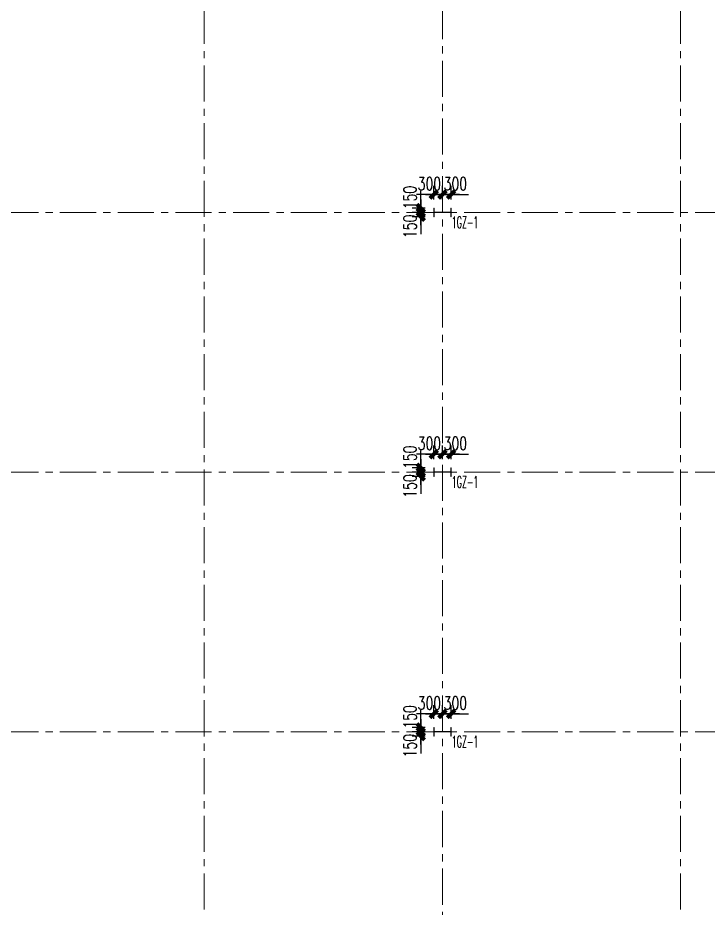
# Model space of a CAD drawing. Extents: x -1201378 to 2367219, y -619313 to 244905.
# Drawn here: x 119930 to 143847, y 149537 to 180395 of the extents above; entities that cross this region are included whole.
import ezdxf
from ezdxf.enums import TextEntityAlignment as Align

# ---------------------------------------------------------------- set-up
doc = ezdxf.new("R2010")
doc.units = 0
doc.header["$LTSCALE"] = 1000
doc.linetypes.add('CENTER', pattern=[2, 1.25, -0.25, 0.25, -0.25])
doc.layers.get('0').update_dxf_attribs({"linetype": 'CONTINUOUS'})
doc.layers.get('Defpoints').update_dxf_attribs({"linetype": 'CONTINUOUS'})
for name, color, linetype, lineweight in [('S-axis', 111, 'CONTINUOUS', 0), ('S-col', 2, 'CONTINUOUS', 0), ('S-dote', 5, 'CENTER', 0)]:
    doc.layers.add(name, color=color, linetype=linetype, lineweight=lineweight)
doc.layers.add('S-DIMZ', color=115, linetype='CONTINUOUS')
doc.layers.add('S-SGJ', color=21, linetype='CONTINUOUS')
doc.styles.add('SS1', font='tj-romans1.shx', dxfattribs={"width": 0.7, "bigfont": 'tj-hztxt1.shx'})
doc.dimstyles.new('S-150-ARCHI', dxfattribs={"dimscale": 150, "dimtxt": 3, "dimasz": 2, "dimexe": 2, "dimexo": 2, "dimgap": 1, "dimtad": 1, "dimdec": 0, "dimzin": 0, "dimdsep": 46, "dimtxsty": 'SS1', "dimblk1": 'TT', "dimblk2": 'TT', "dimsah": 1, "dimcen": 1, "dimclrd": 256, "dimclre": 256, "dimclrt": 256, "dimadec": 0, "dimazin": 0, "dimtfac": 1, "dimtdec": 0, "dimtix": 1, "dimtmove": 2, "dimatfit": 0, "dimldrblk": 'TT', "dimfxl": 2, "dimtolj": 1, "dimtzin": 0, "dimarcsym": 0})

# ---------------------------------------------------------------- blocks, each defined once
blk = doc.blocks.new('_FZH')
at = {"layer": 'S-col'}
blk.add_lwpolyline([(-0.375, -0.188), (-0.375, 0.187), (-0.36, 0.187), (-0.36, 0.005), (0.36, 0.005), (0.36, 0.187), (0.375, 0.187), (0.375, -0.188), (0.36, -0.188), (0.36, -0.005), (-0.36, -0.005), (-0.36, -0.188)], close=True, dxfattribs=at)
blk = doc.blocks.new('w4234324')
at = {"layer": 'S-col', "xscale": 800.0000000000005, "yscale": 800.0000000000005, "zscale": 800.0000000000005}
for p in [(-210454, 777820), (-210454, 768820), (-210454, 759820)]:
    blk.add_blockref('_FZH', p, dxfattribs=at)
blk = doc.blocks.new('1#轴网')
at = {"layer": 'S-dote'}
for p, q in [((-173608.5, 18867), (-173608.5, 124689.3)), ((-165358.5, 19033.1), (-165358.5, 124689.3)), ((-157108.5, 18867), (-157108.5, 124689.3)), ((-99358.5, 61027), (-216950.7, 61027)), ((-99358.5, 52027), (-216950.7, 52027)), ((-99358.5, 43027), (-216950.7, 43027))]:
    blk.add_line(p, q, dxfattribs=at)
blk = doc.blocks.new('TT')
blk.add_line((-0.97, 0), (0.97, 0))
at = {"const_width": 0.45}
blk.add_lwpolyline([(-0.44, -0.44), (0.44, 0.44)], dxfattribs=at)
blk = doc.blocks.new('*D4947')
at = {"layer": 'Defpoints', "color": 0, "transparency": 16777216}
for p in [(133890, 155652), (134342, 155652), (134342, 155502)]:
    blk.add_point(p, dxfattribs=at)
at = {"layer": 'S-DIMZ', "lineweight": -2, "transparency": 16777216}
for p, q in [((133890, 155952), (133890, 156252)), ((134042, 155652), (133590, 155652)), ((133890, 155502), (133890, 155652)), ((134042, 155502), (133590, 155502)), ((133890, 155202), (133890, 154902))]:
    blk.add_line(p, q, dxfattribs=at)
at = {"layer": 'S-DIMZ', "lineweight": -2, "transparency": 16777216, "xscale": 300, "yscale": 300, "zscale": 300}
for p, rotation in [((133890, 155652), 270), ((133890, 155502), 90)]:
    blk.add_blockref('TT', p, dxfattribs=dict(at, rotation=rotation))
at = {"layer": 'S-DIMZ', "transparency": 16777216, "insert": (133515, 155168), "char_height": 450, "attachment_point": 5, "rotation": 90, "style": 'SS1'}
blk.add_mtext('\\A1;150', dxfattribs=at)
blk = doc.blocks.new('*D4948')
at = {"layer": 'Defpoints', "color": 0, "transparency": 16777216}
for p in [(133890, 155802), (134342, 155802), (134342, 155652)]:
    blk.add_point(p, dxfattribs=at)
at = {"layer": 'S-DIMZ', "lineweight": -2, "transparency": 16777216}
for p, q in [((133890, 156102), (133890, 156402)), ((134042, 155802), (133590, 155802)), ((134042, 155652), (133590, 155652)), ((133890, 155652), (133890, 155802)), ((133890, 155352), (133890, 155052))]:
    blk.add_line(p, q, dxfattribs=at)
at = {"layer": 'S-DIMZ', "lineweight": -2, "transparency": 16777216, "xscale": 300, "yscale": 300, "zscale": 300}
for p, rotation in [((133890, 155802), 270), ((133890, 155652), 90)]:
    blk.add_blockref('TT', p, dxfattribs=dict(at, rotation=rotation))
at = {"layer": 'S-DIMZ', "transparency": 16777216, "insert": (133515, 156167), "char_height": 450, "attachment_point": 5, "rotation": 90, "style": 'SS1'}
blk.add_mtext('\\A1;150', dxfattribs=at)
blk = doc.blocks.new('*D4949')
at = {"layer": 'Defpoints', "color": 0, "transparency": 16777216}
for p in [(134642, 156270), (134342, 155802), (134642, 155802)]:
    blk.add_point(p, dxfattribs=at)
at = {"layer": 'S-DIMZ', "lineweight": -2, "transparency": 16777216}
for p, q in [((134342, 156102), (134342, 156570)), ((134642, 156102), (134642, 156570)), ((134042, 156270), (133742, 156270)), ((134342, 156270), (134642, 156270)), ((134942, 156270), (135242, 156270))]:
    blk.add_line(p, q, dxfattribs=at)
at = {"layer": 'S-DIMZ', "lineweight": -2, "transparency": 16777216, "xscale": 300, "yscale": 300, "zscale": 300}
blk.add_blockref('TT', (134342, 156270), dxfattribs=at)
at = {"layer": 'S-DIMZ', "lineweight": -2, "transparency": 16777216, "xscale": 300, "yscale": 300, "zscale": 300, "rotation": 180}
blk.add_blockref('TT', (134642, 156270), dxfattribs=at)
at = {"layer": 'S-DIMZ', "transparency": 16777216, "insert": (134189, 156645), "char_height": 450, "attachment_point": 5, "style": 'SS1'}
blk.add_mtext('\\A1;300', dxfattribs=at)
blk = doc.blocks.new('*D4950')
at = {"layer": 'Defpoints', "color": 0, "transparency": 16777216}
for p in [(134942, 156270), (134642, 155802), (134942, 155802)]:
    blk.add_point(p, dxfattribs=at)
at = {"layer": 'S-DIMZ', "lineweight": -2, "transparency": 16777216}
for p, q in [((134642, 156102), (134642, 156570)), ((134942, 156102), (134942, 156570)), ((134342, 156270), (134042, 156270)), ((134642, 156270), (134942, 156270)), ((135242, 156270), (135542, 156270))]:
    blk.add_line(p, q, dxfattribs=at)
at = {"layer": 'S-DIMZ', "lineweight": -2, "transparency": 16777216, "xscale": 300, "yscale": 300, "zscale": 300}
blk.add_blockref('TT', (134642, 156270), dxfattribs=at)
at = {"layer": 'S-DIMZ', "lineweight": -2, "transparency": 16777216, "xscale": 300, "yscale": 300, "zscale": 300, "rotation": 180}
blk.add_blockref('TT', (134942, 156270), dxfattribs=at)
at = {"layer": 'S-DIMZ', "transparency": 16777216, "insert": (135089, 156645), "char_height": 450, "attachment_point": 5, "style": 'SS1'}
blk.add_mtext('\\A1;300', dxfattribs=at)
blk = doc.blocks.new('*D4927')
at = {"layer": 'Defpoints', "color": 0, "transparency": 16777216}
for p in [(133890, 164652), (134342, 164652), (134342, 164502)]:
    blk.add_point(p, dxfattribs=at)
at = {"layer": 'S-DIMZ', "lineweight": -2, "transparency": 16777216}
for p, q in [((133890, 164952), (133890, 165252)), ((134042, 164652), (133590, 164652)), ((134042, 164502), (133590, 164502)), ((133890, 164502), (133890, 164652)), ((133890, 164202), (133890, 163902))]:
    blk.add_line(p, q, dxfattribs=at)
at = {"layer": 'S-DIMZ', "lineweight": -2, "transparency": 16777216, "xscale": 300, "yscale": 300, "zscale": 300}
for p, rotation in [((133890, 164652), 270), ((133890, 164502), 90)]:
    blk.add_blockref('TT', p, dxfattribs=dict(at, rotation=rotation))
at = {"layer": 'S-DIMZ', "transparency": 16777216, "insert": (133515, 164168), "char_height": 450, "attachment_point": 5, "rotation": 90, "style": 'SS1'}
blk.add_mtext('\\A1;150', dxfattribs=at)
blk = doc.blocks.new('*D4928')
at = {"layer": 'Defpoints', "color": 0, "transparency": 16777216}
for p in [(133890, 164802), (134342, 164802), (134342, 164652)]:
    blk.add_point(p, dxfattribs=at)
at = {"layer": 'S-DIMZ', "lineweight": -2, "transparency": 16777216}
for p, q in [((133890, 165102), (133890, 165402)), ((134042, 164802), (133590, 164802)), ((133890, 164652), (133890, 164802)), ((134042, 164652), (133590, 164652)), ((133890, 164352), (133890, 164052))]:
    blk.add_line(p, q, dxfattribs=at)
at = {"layer": 'S-DIMZ', "lineweight": -2, "transparency": 16777216, "xscale": 300, "yscale": 300, "zscale": 300}
for p, rotation in [((133890, 164802), 270), ((133890, 164652), 90)]:
    blk.add_blockref('TT', p, dxfattribs=dict(at, rotation=rotation))
at = {"layer": 'S-DIMZ', "transparency": 16777216, "insert": (133515, 165167), "char_height": 450, "attachment_point": 5, "rotation": 90, "style": 'SS1'}
blk.add_mtext('\\A1;150', dxfattribs=at)
blk = doc.blocks.new('*D4929')
at = {"layer": 'Defpoints', "color": 0, "transparency": 16777216}
for p in [(134642, 165270), (134342, 164802), (134642, 164802)]:
    blk.add_point(p, dxfattribs=at)
at = {"layer": 'S-DIMZ', "lineweight": -2, "transparency": 16777216}
for p, q in [((134342, 165102), (134342, 165570)), ((134642, 165102), (134642, 165570)), ((134042, 165270), (133742, 165270)), ((134342, 165270), (134642, 165270)), ((134942, 165270), (135242, 165270))]:
    blk.add_line(p, q, dxfattribs=at)
at = {"layer": 'S-DIMZ', "lineweight": -2, "transparency": 16777216, "xscale": 300, "yscale": 300, "zscale": 300}
blk.add_blockref('TT', (134342, 165270), dxfattribs=at)
at = {"layer": 'S-DIMZ', "lineweight": -2, "transparency": 16777216, "xscale": 300, "yscale": 300, "zscale": 300, "rotation": 180}
blk.add_blockref('TT', (134642, 165270), dxfattribs=at)
at = {"layer": 'S-DIMZ', "transparency": 16777216, "insert": (134189, 165645), "char_height": 450, "attachment_point": 5, "style": 'SS1'}
blk.add_mtext('\\A1;300', dxfattribs=at)
blk = doc.blocks.new('*D4930')
at = {"layer": 'Defpoints', "color": 0, "transparency": 16777216}
for p in [(134942, 165270), (134642, 164802), (134942, 164802)]:
    blk.add_point(p, dxfattribs=at)
at = {"layer": 'S-DIMZ', "lineweight": -2, "transparency": 16777216}
for p, q in [((134642, 165102), (134642, 165570)), ((134942, 165102), (134942, 165570)), ((134342, 165270), (134042, 165270)), ((134642, 165270), (134942, 165270)), ((135242, 165270), (135542, 165270))]:
    blk.add_line(p, q, dxfattribs=at)
at = {"layer": 'S-DIMZ', "lineweight": -2, "transparency": 16777216, "xscale": 300, "yscale": 300, "zscale": 300}
blk.add_blockref('TT', (134642, 165270), dxfattribs=at)
at = {"layer": 'S-DIMZ', "lineweight": -2, "transparency": 16777216, "xscale": 300, "yscale": 300, "zscale": 300, "rotation": 180}
blk.add_blockref('TT', (134942, 165270), dxfattribs=at)
at = {"layer": 'S-DIMZ', "transparency": 16777216, "insert": (135089, 165645), "char_height": 450, "attachment_point": 5, "style": 'SS1'}
blk.add_mtext('\\A1;300', dxfattribs=at)
blk = doc.blocks.new('*D4967')
at = {"layer": 'Defpoints', "color": 0, "transparency": 16777216}
for p in [(133890, 173652), (134342, 173652), (134342, 173502)]:
    blk.add_point(p, dxfattribs=at)
at = {"layer": 'S-DIMZ', "lineweight": -2, "transparency": 16777216}
for p, q in [((133890, 173952), (133890, 174252)), ((134042, 173652), (133590, 173652)), ((134042, 173502), (133590, 173502)), ((133890, 173502), (133890, 173652)), ((133890, 173202), (133890, 172902))]:
    blk.add_line(p, q, dxfattribs=at)
at = {"layer": 'S-DIMZ', "lineweight": -2, "transparency": 16777216, "xscale": 300, "yscale": 300, "zscale": 300}
for p, rotation in [((133890, 173652), 270), ((133890, 173502), 90)]:
    blk.add_blockref('TT', p, dxfattribs=dict(at, rotation=rotation))
at = {"layer": 'S-DIMZ', "transparency": 16777216, "insert": (133515, 173168), "char_height": 450, "attachment_point": 5, "rotation": 90, "style": 'SS1'}
blk.add_mtext('\\A1;150', dxfattribs=at)
blk = doc.blocks.new('*D4968')
at = {"layer": 'Defpoints', "color": 0, "transparency": 16777216}
for p in [(133890, 173802), (134342, 173802), (134342, 173652)]:
    blk.add_point(p, dxfattribs=at)
at = {"layer": 'S-DIMZ', "lineweight": -2, "transparency": 16777216}
for p, q in [((133890, 174102), (133890, 174402)), ((134042, 173802), (133590, 173802)), ((133890, 173652), (133890, 173802)), ((134042, 173652), (133590, 173652)), ((133890, 173352), (133890, 173052))]:
    blk.add_line(p, q, dxfattribs=at)
at = {"layer": 'S-DIMZ', "lineweight": -2, "transparency": 16777216, "xscale": 300, "yscale": 300, "zscale": 300}
for p, rotation in [((133890, 173802), 270), ((133890, 173652), 90)]:
    blk.add_blockref('TT', p, dxfattribs=dict(at, rotation=rotation))
at = {"layer": 'S-DIMZ', "transparency": 16777216, "insert": (133515, 174167), "char_height": 450, "attachment_point": 5, "rotation": 90, "style": 'SS1'}
blk.add_mtext('\\A1;150', dxfattribs=at)
blk = doc.blocks.new('*D4969')
at = {"layer": 'Defpoints', "color": 0, "transparency": 16777216}
for p in [(134642, 174270), (134342, 173802), (134642, 173802)]:
    blk.add_point(p, dxfattribs=at)
at = {"layer": 'S-DIMZ', "lineweight": -2, "transparency": 16777216}
for p, q in [((134342, 174102), (134342, 174570)), ((134642, 174102), (134642, 174570)), ((134042, 174270), (133742, 174270)), ((134342, 174270), (134642, 174270)), ((134942, 174270), (135242, 174270))]:
    blk.add_line(p, q, dxfattribs=at)
at = {"layer": 'S-DIMZ', "lineweight": -2, "transparency": 16777216, "xscale": 300, "yscale": 300, "zscale": 300}
blk.add_blockref('TT', (134342, 174270), dxfattribs=at)
at = {"layer": 'S-DIMZ', "lineweight": -2, "transparency": 16777216, "xscale": 300, "yscale": 300, "zscale": 300, "rotation": 180}
blk.add_blockref('TT', (134642, 174270), dxfattribs=at)
at = {"layer": 'S-DIMZ', "transparency": 16777216, "insert": (134189, 174645), "char_height": 450, "attachment_point": 5, "style": 'SS1'}
blk.add_mtext('\\A1;300', dxfattribs=at)
blk = doc.blocks.new('*D4970')
at = {"layer": 'Defpoints', "color": 0, "transparency": 16777216}
for p in [(134942, 174270), (134642, 173802), (134942, 173802)]:
    blk.add_point(p, dxfattribs=at)
at = {"layer": 'S-DIMZ', "lineweight": -2, "transparency": 16777216}
for p, q in [((134642, 174102), (134642, 174570)), ((134942, 174102), (134942, 174570)), ((134342, 174270), (134042, 174270)), ((134642, 174270), (134942, 174270)), ((135242, 174270), (135542, 174270))]:
    blk.add_line(p, q, dxfattribs=at)
at = {"layer": 'S-DIMZ', "lineweight": -2, "transparency": 16777216, "xscale": 300, "yscale": 300, "zscale": 300}
blk.add_blockref('TT', (134642, 174270), dxfattribs=at)
at = {"layer": 'S-DIMZ', "lineweight": -2, "transparency": 16777216, "xscale": 300, "yscale": 300, "zscale": 300, "rotation": 180}
blk.add_blockref('TT', (134942, 174270), dxfattribs=at)
at = {"layer": 'S-DIMZ', "transparency": 16777216, "insert": (135089, 174645), "char_height": 450, "attachment_point": 5, "style": 'SS1'}
blk.add_mtext('\\A1;300', dxfattribs=at)

msp = doc.modelspace()

# ---------------------------------------------------------------- block references
at = {"layer": 'S-axis'}
msp.add_blockref('1#轴网', (300000, 112624.8), dxfattribs=at)
at = {"layer": 'S-col'}
msp.add_blockref('w4234324', (345095.7, -604168.2), dxfattribs=at)

# ---------------------------------------------------------------- texts
at = {"layer": 'S-SGJ', "style": 'SS1', "width": 0.5}
for p in [(134965.5, 173308.2), (134965.5, 164308.2), (134965.5, 155308.2)]:
    msp.add_text('1GZ-1', height=400, dxfattribs=at).set_placement(p, align=Align.MIDDLE_LEFT)

# ---------------------------------------------------------------- dimensions: what is measured, and where the dimension line sits
at = {"layer": 'S-DIMZ'}
for base, p1, p2, picture, middle in [((133890.1, 173801.8), (134341.5, 173651.8), (134341.5, 173801.8), '*D4968', (133515.1, 174166.7)), ((133890.1, 173651.8), (134341.5, 173501.8), (134341.5, 173651.8), '*D4967', (133515.1, 173168)), ((133890.1, 164801.8), (134341.5, 164651.8), (134341.5, 164801.8), '*D4928', (133515.1, 165166.7)), ((133890.1, 164651.8), (134341.5, 164501.8), (134341.5, 164651.8), '*D4927', (133515.1, 164168)), ((133890.1, 155801.8), (134341.5, 155651.8), (134341.5, 155801.8), '*D4948', (133515.1, 156166.7)), ((133890.1, 155651.8), (134341.5, 155501.8), (134341.5, 155651.8), '*D4947', (133515.1, 155168))]:
    dim = msp.add_linear_dim(base=base, p1=p1, p2=p2, angle=90, dimstyle='S-150-ARCHI', dxfattribs=at)
    dim.commit()
    dim.dimension.update_dxf_attribs({"geometry": picture, "text_midpoint": middle, "dimtype": 160})
for base, p1, p2, picture, middle in [((134641.5, 174270), (134341.5, 173801.8), (134641.5, 173801.8), '*D4969', (134188.6, 174645)), ((134941.5, 174270), (134641.5, 173801.8), (134941.5, 173801.8), '*D4970', (135089.3, 174645)), ((134641.5, 165270), (134341.5, 164801.8), (134641.5, 164801.8), '*D4929', (134188.6, 165645)), ((134941.5, 165270), (134641.5, 164801.8), (134941.5, 164801.8), '*D4930', (135089.3, 165645)), ((134641.5, 156270), (134341.5, 155801.8), (134641.5, 155801.8), '*D4949', (134188.6, 156645)), ((134941.5, 156270), (134641.5, 155801.8), (134941.5, 155801.8), '*D4950', (135089.3, 156645))]:
    dim = msp.add_linear_dim(base=base, p1=p1, p2=p2, dimstyle='S-150-ARCHI', dxfattribs=at)
    dim.commit()
    dim.dimension.update_dxf_attribs({"geometry": picture, "text_midpoint": middle, "dimtype": 160})

doc.saveas('drawing.dxf')
